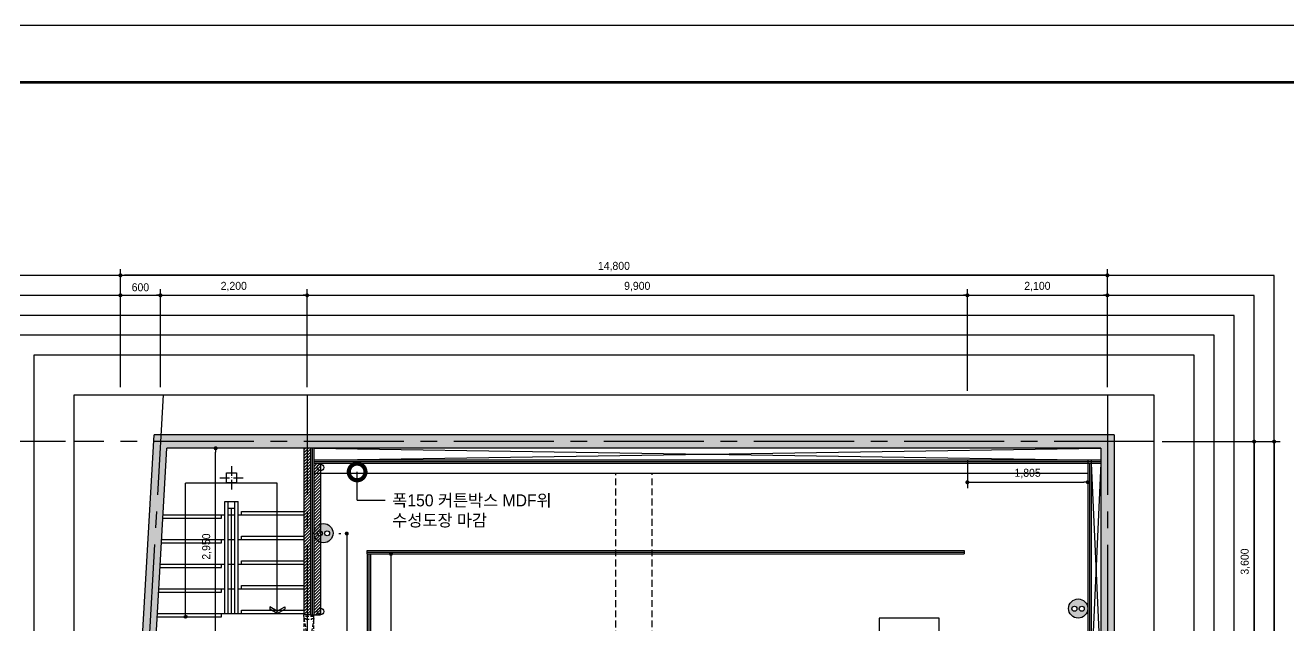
# Model space of a CAD drawing. Header units: millimetres. Extents: x -224448 to 1592092, y -164641 to 319001.
# Drawn here: x -47252 to -28306, y 160940 to 169950 of the extents above; entities that cross this region are included whole.
import ezdxf

# ---------------------------------------------------------------- set-up
doc = ezdxf.new("R2010")
doc.units = ezdxf.units.MM
for name, pattern in [('CENTER2', [1.125, 0.75, -0.125, 0.125, -0.125]), ('HIDDEN', [9.525, 6.35, -3.175]), ('HIDDENX2', [19.05, 12.7, -6.35])]:
    doc.linetypes.add(name, pattern=pattern)
doc.layers.get('Defpoints').update_dxf_attribs({"color": 35})
for name, color, linetype in [('ARREA', 1, 'Continuous'), ('DIM', 3, 'Continuous'), ('I-LIGHT', 1, 'Continuous'), ('I-SYM', 4, 'Continuous'), ('I-TEXT', 7, 'Continuous'), ('I_CON', 2, 'Continuous'), ('I_FORMAT', 7, 'Continuous'), ('I_FUR', 6, 'Continuous'), ('I_HAT', 8, 'Continuous'), ('I_WALL', 3, 'Continuous')]:
    doc.layers.add(name, color=color, linetype=linetype)
doc.styles.add('IABU-글꼴스타일', font='')
doc.styles.add('NTOP', font='Dotum.ttf')
doc.styles.get('IABU-글꼴스타일').set_extended_font_data('HY울릉도L')
doc.linetypes.add('BATTING', pattern='A,0.00254,-2.54,[134,ltypeshp.shx,S=2.54,R=0,X=-2.54,Y=0],-5.08,[134,ltypeshp.shx,S=2.54,R=180,X=2.54,Y=0],-2.54', length=10.16254)
doc.dimstyles.new('IABC-100 (SUB)', dxfattribs={"dimscale": 60, "dimtxt": 2, "dimasz": 1, "dimexe": 1.5, "dimexo": 2, "dimgap": 1, "dimtad": 1, "dimdec": 0, "dimdsep": 46, "dimlunit": 6, "dimtxsty": 'IABU-글꼴스타일', "dimblk": '1234_Dot', "dimcen": 1, "dimclrd": 4, "dimclre": 4, "dimclrt": 7, "dimadec": 0, "dimazin": 0, "dimtfac": 1, "dimtdec": 0, "dimtix": 1, "dimtmove": 2, "dimatfit": 3, "dimldrblk": '1234_Dot', "dimfxl": 2, "dimtolj": 1, "dimtzin": 0, "dimarcsym": 0})

# ---------------------------------------------------------------- blocks, each defined once
blk = doc.blocks.new('1234_Dot')
at = {"color": 0, "linetype": 'ByBlock', "lineweight": -2}
blk.add_line((-0.5, 0), (-1, 0), dxfattribs=at)
at = {"color": 0, "linetype": 'ByBlock', "const_width": 0.5}
blk.add_lwpolyline([(-0.25, 0, 1), (0.25, 0, 1)], format="xyb", close=True, dxfattribs=at)
blk = doc.blocks.new('*D826')
at = {"layer": 'Defpoints', "color": 0, "ltscale": 50, "transparency": 16777216}
for p in [(-45225, 165898), (-45825, 164398), (-45225, 164398)]:
    blk.add_point(p, dxfattribs=at)
at = {"layer": 'DIM', "color": 4, "lineweight": -2, "ltscale": 50, "transparency": 16777216}
for p, q in [((-45825, 164518), (-45825, 165988)), ((-45225, 164518), (-45225, 165988)), ((-45765, 165898), (-45285, 165898))]:
    blk.add_line(p, q, dxfattribs=at)
at = {"layer": 'DIM', "color": 4, "lineweight": -2, "ltscale": 50, "transparency": 16777216, "xscale": 60, "yscale": 60, "zscale": 60, "rotation": 180}
blk.add_blockref('1234_Dot', (-45825, 165898), dxfattribs=at)
at = {"layer": 'DIM', "color": 4, "lineweight": -2, "ltscale": 50, "transparency": 16777216, "xscale": 60, "yscale": 60, "zscale": 60}
blk.add_blockref('1234_Dot', (-45225, 165898), dxfattribs=at)
at = {"layer": 'DIM', "color": 7, "ltscale": 50, "transparency": 16777216, "insert": (-45525, 166018), "char_height": 120, "attachment_point": 5, "style": 'IABU-글꼴스타일'}
blk.add_mtext('\\A1;600', dxfattribs=at)
blk = doc.blocks.new('*D827')
at = {"layer": 'Defpoints', "color": 0, "ltscale": 50, "transparency": 16777216}
for p in [(-43025, 165898), (-45225, 164398), (-43025, 164398)]:
    blk.add_point(p, dxfattribs=at)
at = {"layer": 'DIM', "color": 4, "lineweight": -2, "ltscale": 50, "transparency": 16777216}
for p, q in [((-45225, 164518), (-45225, 165988)), ((-43025, 164518), (-43025, 165988)), ((-45165, 165898), (-43085, 165898))]:
    blk.add_line(p, q, dxfattribs=at)
at = {"layer": 'DIM', "color": 4, "lineweight": -2, "ltscale": 50, "transparency": 16777216, "xscale": 60, "yscale": 60, "zscale": 60, "rotation": 180}
blk.add_blockref('1234_Dot', (-45225, 165898), dxfattribs=at)
at = {"layer": 'DIM', "color": 4, "lineweight": -2, "ltscale": 50, "transparency": 16777216, "xscale": 60, "yscale": 60, "zscale": 60}
blk.add_blockref('1234_Dot', (-43025, 165898), dxfattribs=at)
at = {"layer": 'DIM', "color": 7, "ltscale": 50, "transparency": 16777216, "insert": (-44125, 166029), "char_height": 120, "attachment_point": 5, "style": 'IABU-글꼴스타일'}
blk.add_mtext('\\A1;2,200', dxfattribs=at)
blk = doc.blocks.new('*D828')
at = {"layer": 'Defpoints', "color": 0, "ltscale": 50, "transparency": 16777216}
for p in [(-33125, 165898), (-43025, 164398), (-33125, 164346)]:
    blk.add_point(p, dxfattribs=at)
at = {"layer": 'DIM', "color": 4, "lineweight": -2, "ltscale": 50, "transparency": 16777216}
for p, q in [((-43025, 164518), (-43025, 165988)), ((-33125, 164466), (-33125, 165988)), ((-42965, 165898), (-33185, 165898))]:
    blk.add_line(p, q, dxfattribs=at)
at = {"layer": 'DIM', "color": 4, "lineweight": -2, "ltscale": 50, "transparency": 16777216, "xscale": 60, "yscale": 60, "zscale": 60, "rotation": 180}
blk.add_blockref('1234_Dot', (-43025, 165898), dxfattribs=at)
at = {"layer": 'DIM', "color": 4, "lineweight": -2, "ltscale": 50, "transparency": 16777216, "xscale": 60, "yscale": 60, "zscale": 60}
blk.add_blockref('1234_Dot', (-33125, 165898), dxfattribs=at)
at = {"layer": 'DIM', "color": 7, "ltscale": 50, "transparency": 16777216, "insert": (-38075, 166029), "char_height": 120, "attachment_point": 5, "style": 'IABU-글꼴스타일'}
blk.add_mtext('\\A1;9,900', dxfattribs=at)
blk = doc.blocks.new('*D829')
at = {"layer": 'Defpoints', "color": 0, "ltscale": 50, "transparency": 16777216}
for p in [(-31025, 165898), (-33125, 164398), (-31025, 164398)]:
    blk.add_point(p, dxfattribs=at)
at = {"layer": 'DIM', "color": 4, "lineweight": -2, "ltscale": 50, "transparency": 16777216}
for p, q in [((-33125, 164518), (-33125, 165988)), ((-31025, 164518), (-31025, 165988)), ((-33065, 165898), (-31085, 165898))]:
    blk.add_line(p, q, dxfattribs=at)
at = {"layer": 'DIM', "color": 4, "lineweight": -2, "ltscale": 50, "transparency": 16777216, "xscale": 60, "yscale": 60, "zscale": 60, "rotation": 180}
blk.add_blockref('1234_Dot', (-33125, 165898), dxfattribs=at)
at = {"layer": 'DIM', "color": 4, "lineweight": -2, "ltscale": 50, "transparency": 16777216, "xscale": 60, "yscale": 60, "zscale": 60}
blk.add_blockref('1234_Dot', (-31025, 165898), dxfattribs=at)
at = {"layer": 'DIM', "color": 7, "ltscale": 50, "transparency": 16777216, "insert": (-32075, 166029), "char_height": 120, "attachment_point": 5, "style": 'IABU-글꼴스타일'}
blk.add_mtext('\\A1;2,100', dxfattribs=at)
blk = doc.blocks.new('*D844')
at = {"layer": 'Defpoints', "color": 0, "ltscale": 50, "transparency": 16777216}
for p in [(-45825, 166198), (-45825, 164398), (-31025, 164403)]:
    blk.add_point(p, dxfattribs=at)
at = {"layer": 'DIM', "color": 4, "lineweight": -2, "ltscale": 50, "transparency": 16777216}
for p, q in [((-45825, 164518), (-45825, 166288)), ((-31085, 166198), (-45765, 166198)), ((-31025, 164523), (-31025, 166288))]:
    blk.add_line(p, q, dxfattribs=at)
at = {"layer": 'DIM', "color": 4, "lineweight": -2, "ltscale": 50, "transparency": 16777216, "xscale": 60, "yscale": 60, "zscale": 60, "rotation": 180}
blk.add_blockref('1234_Dot', (-45825, 166198), dxfattribs=at)
at = {"layer": 'DIM', "color": 4, "lineweight": -2, "ltscale": 50, "transparency": 16777216, "xscale": 60, "yscale": 60, "zscale": 60}
blk.add_blockref('1234_Dot', (-31025, 166198), dxfattribs=at)
at = {"layer": 'DIM', "color": 7, "ltscale": 50, "transparency": 16777216, "insert": (-38425, 166329), "char_height": 120, "attachment_point": 5, "style": 'IABU-글꼴스타일'}
blk.add_mtext('\\A1;14,800', dxfattribs=at)
blk = doc.blocks.new('*D845')
at = {"layer": 'Defpoints', "color": 0, "ltscale": 50, "transparency": 16777216}
for p in [(-30325, 163703), (-30325, 153203), (-28525, 153203)]:
    blk.add_point(p, dxfattribs=at)
at = {"layer": 'DIM', "color": 4, "lineweight": -2, "ltscale": 50, "transparency": 16777216}
for p, q in [((-30205, 163703), (-28435, 163703)), ((-28525, 163643), (-28525, 153263)), ((-30205, 153203), (-28435, 153203))]:
    blk.add_line(p, q, dxfattribs=at)
at = {"layer": 'DIM', "color": 4, "lineweight": -2, "ltscale": 50, "transparency": 16777216, "xscale": 60, "yscale": 60, "zscale": 60}
for p, rotation in [((-28525, 163703), 90), ((-28525, 153203), 270)]:
    blk.add_blockref('1234_Dot', p, dxfattribs=dict(at, rotation=rotation))
at = {"layer": 'DIM', "color": 7, "ltscale": 50, "transparency": 16777216, "insert": (-28656, 158453), "char_height": 120, "attachment_point": 5, "rotation": 90, "style": 'IABU-글꼴스타일'}
blk.add_mtext('\\A1;10,500', dxfattribs=at)
blk = doc.blocks.new('*D846')
at = {"layer": 'Defpoints', "color": 0, "ltscale": 50, "transparency": 16777216}
for p in [(-30325, 163703), (-30325, 160103), (-28825, 160103)]:
    blk.add_point(p, dxfattribs=at)
at = {"layer": 'DIM', "color": 4, "lineweight": -2, "ltscale": 50, "transparency": 16777216}
for p, q in [((-30205, 163703), (-28735, 163703)), ((-28825, 163643), (-28825, 160163)), ((-30205, 160103), (-28735, 160103))]:
    blk.add_line(p, q, dxfattribs=at)
at = {"layer": 'DIM', "color": 4, "lineweight": -2, "ltscale": 50, "transparency": 16777216, "xscale": 60, "yscale": 60, "zscale": 60}
for p, rotation in [((-28825, 163703), 90), ((-28825, 160103), 270)]:
    blk.add_blockref('1234_Dot', p, dxfattribs=dict(at, rotation=rotation))
at = {"layer": 'DIM', "color": 7, "ltscale": 50, "transparency": 16777216, "insert": (-28956, 161903), "char_height": 120, "attachment_point": 5, "rotation": 90, "style": 'IABU-글꼴스타일'}
blk.add_mtext('\\A1;3,600', dxfattribs=at)
blk = doc.blocks.new('*D850')
at = {"layer": 'Defpoints', "color": 0, "ltscale": 50, "transparency": 16777216}
for p in [(-48026, 163703), (-46526, 163703), (-46526, 160103)]:
    blk.add_point(p, dxfattribs=at)
at = {"layer": 'DIM', "color": 4, "lineweight": -2, "ltscale": 50, "transparency": 16777216}
for p, q in [((-46646, 163703), (-48116, 163703)), ((-48026, 160163), (-48026, 163643)), ((-46646, 160103), (-48116, 160103))]:
    blk.add_line(p, q, dxfattribs=at)
at = {"layer": 'DIM', "color": 4, "lineweight": -2, "ltscale": 50, "transparency": 16777216, "xscale": 60, "yscale": 60, "zscale": 60}
for p, rotation in [((-48026, 163703), 90), ((-48026, 160103), 270)]:
    blk.add_blockref('1234_Dot', p, dxfattribs=dict(at, rotation=rotation))
at = {"layer": 'DIM', "color": 7, "ltscale": 50, "transparency": 16777216, "insert": (-48157, 161903), "char_height": 120, "attachment_point": 5, "rotation": 90, "style": 'IABU-글꼴스타일'}
blk.add_mtext('\\A1;3,600', dxfattribs=at)
blk = doc.blocks.new('*D851')
at = {"layer": 'Defpoints', "color": 0, "ltscale": 50, "transparency": 16777216}
for p in [(-46526, 163703), (-48326, 153203), (-46526, 153203)]:
    blk.add_point(p, dxfattribs=at)
at = {"layer": 'DIM', "color": 4, "lineweight": -2, "ltscale": 50, "transparency": 16777216}
for p, q in [((-46646, 163703), (-48416, 163703)), ((-48326, 163643), (-48326, 153263)), ((-46646, 153203), (-48416, 153203))]:
    blk.add_line(p, q, dxfattribs=at)
at = {"layer": 'DIM', "color": 4, "lineweight": -2, "ltscale": 50, "transparency": 16777216, "xscale": 60, "yscale": 60, "zscale": 60}
for p, rotation in [((-48326, 163703), 90), ((-48326, 153203), 270)]:
    blk.add_blockref('1234_Dot', p, dxfattribs=dict(at, rotation=rotation))
at = {"layer": 'DIM', "color": 7, "ltscale": 50, "transparency": 16777216, "insert": (-48457, 158453), "char_height": 120, "attachment_point": 5, "rotation": 90, "style": 'IABU-글꼴스타일'}
blk.add_mtext('\\A1;10,500', dxfattribs=at)
blk = doc.blocks.new('J851')
at = {"layer": 'I_FUR', "color": 8, "linetype": 'HIDDEN', "ltscale": 8}
for p, q in [((59305, 51306), (59305, 51456)), ((59305, 51456), (59335, 51456)), ((60175, 51456), (59335, 51456)), ((59335, 51456), (59335, 51426)), ((60175, 51306), (59335, 51456)), ((60175, 51456), (59335, 51306)), ((59335, 51426), (59345, 51426)), ((59345, 51426), (59345, 51336)), ((60175, 51426), (60165, 51426)), ((60165, 51426), (60165, 51336)), ((60205, 51456), (60175, 51456)), ((60175, 51456), (60175, 51426)), ((60205, 51306), (60205, 51456)), ((59335, 51306), (59305, 51306)), ((59305, 51306), (59305, 51306)), ((59345, 51336), (59335, 51336)), ((59335, 51336), (59335, 51306)), ((59335, 51306), (60175, 51306)), ((60165, 51336), (60175, 51336)), ((60175, 51336), (60175, 51306)), ((60175, 51306), (60205, 51306)), ((60205, 51306), (60205, 51306))]:
    blk.add_line(p, q, dxfattribs=at)
blk = doc.blocks.new('콘센트')
at = {"ltscale": 50}
h = blk.add_hatch(color=150, dxfattribs=at)
h.dxf.hatch_style = 1
edge = h.paths.add_edge_path()
edge.add_arc((-34286, -6087), 100, 0, 360)
edge = h.paths.add_edge_path(flags=16)
edge.add_arc((-34248, -6089), 26, 0, 360)
edge = h.paths.add_edge_path(flags=16)
edge.add_arc((-34325, -6089), 26, 0, 360)
at = {"color": 150, "ltscale": 50}
for centre, radius in [((-34286, -6087), 100), ((-34325, -6089), 26), ((-34248, -6089), 26)]:
    blk.add_circle(centre, radius, dxfattribs=at)
blk = doc.blocks.new('*D837')
at = {"layer": 'Defpoints', "color": 0, "ltscale": 50, "transparency": 16777216}
for p in [(-42431, 162323), (-42637, 158123), (-42431, 158123)]:
    blk.add_point(p, dxfattribs=at)
at = {"layer": 'DIM', "color": 4, "lineweight": -2, "ltscale": 50, "transparency": 16777216}
for p, q in [((-42551, 162323), (-42521, 162323)), ((-42431, 162263), (-42431, 158183)), ((-42517, 158123), (-42341, 158123))]:
    blk.add_line(p, q, dxfattribs=at)
at = {"layer": 'DIM', "color": 4, "lineweight": -2, "ltscale": 50, "transparency": 16777216, "xscale": 60, "yscale": 60, "zscale": 60}
for p, rotation in [((-42431, 162323), 90), ((-42431, 158123), 270)]:
    blk.add_blockref('1234_Dot', p, dxfattribs=dict(at, rotation=rotation))
at = {"layer": 'DIM', "color": 7, "ltscale": 50, "transparency": 16777216, "insert": (-42562, 160223), "char_height": 120, "attachment_point": 5, "rotation": 90, "style": 'IABU-글꼴스타일'}
blk.add_mtext('\\A1;4,200', dxfattribs=at)
blk = doc.blocks.new('*D856')
at = {"layer": 'Defpoints', "color": 0, "ltscale": 50, "transparency": 16777216}
for p in [(-44397, 163603), (-44161, 163603), (-44161, 160653)]:
    blk.add_point(p, dxfattribs=at)
at = {"layer": 'DIM', "color": 4, "lineweight": -2, "ltscale": 50, "transparency": 16777216}
for p, q in [((-44281, 163603), (-44487, 163603)), ((-44397, 160713), (-44397, 163543)), ((-44281, 160653), (-44487, 160653))]:
    blk.add_line(p, q, dxfattribs=at)
at = {"layer": 'DIM', "color": 4, "lineweight": -2, "ltscale": 50, "transparency": 16777216, "xscale": 60, "yscale": 60, "zscale": 60}
for p, rotation in [((-44397, 163603), 90), ((-44397, 160653), 270)]:
    blk.add_blockref('1234_Dot', p, dxfattribs=dict(at, rotation=rotation))
at = {"layer": 'DIM', "color": 7, "ltscale": 50, "transparency": 16777216, "insert": (-44528, 162128), "char_height": 120, "attachment_point": 5, "rotation": 90, "style": 'IABU-글꼴스타일'}
blk.add_mtext('\\A1;2,950', dxfattribs=at)
blk = doc.blocks.new('*D861')
at = {"layer": 'Defpoints', "color": 0, "ltscale": 50, "transparency": 16777216}
for p in [(-33125, 163543), (-31320, 163414), (-31320, 163093)]:
    blk.add_point(p, dxfattribs=at)
at = {"layer": 'DIM', "color": 4, "lineweight": -2, "ltscale": 50, "transparency": 16777216}
for p, q in [((-33125, 163423), (-33125, 163003)), ((-31320, 163294), (-31320, 163003)), ((-33065, 163093), (-31380, 163093))]:
    blk.add_line(p, q, dxfattribs=at)
at = {"layer": 'DIM', "color": 4, "lineweight": -2, "ltscale": 50, "transparency": 16777216, "xscale": 60, "yscale": 60, "zscale": 60, "rotation": 180}
blk.add_blockref('1234_Dot', (-33125, 163093), dxfattribs=at)
at = {"layer": 'DIM', "color": 4, "lineweight": -2, "ltscale": 50, "transparency": 16777216, "xscale": 60, "yscale": 60, "zscale": 60}
blk.add_blockref('1234_Dot', (-31320, 163093), dxfattribs=at)
at = {"layer": 'DIM', "color": 7, "ltscale": 50, "transparency": 16777216, "insert": (-32222, 163224), "char_height": 120, "attachment_point": 5, "style": 'IABU-글꼴스타일'}
blk.add_mtext('\\A1;1,805', dxfattribs=at)
blk = doc.blocks.new('_DotSmall')
at = {"color": 0, "linetype": 'ByBlock', "const_width": 0.5}
blk.add_lwpolyline([(-0.0625, 0, 1), (0.0625, 0, 1)], format="xyb", close=True, dxfattribs=at)
blk = doc.blocks.new('j855')
at = {"layer": 'I-LIGHT'}
for p, q in [((96560, 140397), (96705, 140397)), ((96735, 140572), (96735, 140427)), ((96735, 140398), (96735, 140396)), ((96765, 140397), (96910, 140397)), ((96735, 140367), (96735, 140222))]:
    blk.add_line(p, q, dxfattribs=at)
at = {"layer": 'I-LIGHT', "ltscale": 50}
blk.add_lwpolyline([(96660, 140472), (96810, 140472), (96810, 140322), (96660, 140322)], close=True, dxfattribs=at)
at = {"layer": 'I-LIGHT'}
blk.add_lwpolyline([(96736, 140397), (96735, 140397), (96734, 140397)], dxfattribs=at)
blk = doc.blocks.new('*D862')
at = {"layer": 'Defpoints', "color": 0, "ltscale": 50, "transparency": 16777216}
for p in [(-42075, 162018), (-42075, 157328), (-41768, 157328)]:
    blk.add_point(p, dxfattribs=at)
at = {"layer": 'DIM', "color": 4, "lineweight": -2, "ltscale": 50, "transparency": 16777216}
for p, q in [((-41955, 162018), (-41678, 162018)), ((-41768, 161958), (-41768, 157388)), ((-41955, 157328), (-41678, 157328))]:
    blk.add_line(p, q, dxfattribs=at)
at = {"layer": 'DIM', "color": 4, "lineweight": -2, "ltscale": 50, "transparency": 16777216, "xscale": 60, "yscale": 60, "zscale": 60}
for p, rotation in [((-41768, 162018), 90), ((-41768, 157328), 270)]:
    blk.add_blockref('1234_Dot', p, dxfattribs=dict(at, rotation=rotation))
at = {"layer": 'DIM', "color": 7, "ltscale": 50, "transparency": 16777216, "insert": (-41899, 159673), "char_height": 120, "attachment_point": 5, "rotation": 90, "style": 'IABU-글꼴스타일'}
blk.add_mtext('\\A1;4,690', dxfattribs=at)

msp = doc.modelspace()

# ---------------------------------------------------------------- hatches: boundary and pattern name
at = {"layer": 'I_HAT', "true_color": 0x000000}
h = msp.add_hatch(color=18, dxfattribs=at)
h.dxf.hatch_style = 1
h.paths.add_polyline_path([(-30924.535, 163803.458), (-45318.984, 163803.458), (-45930.412, 153103.458), (-30924.535, 153103.458)])
h.paths.add_polyline_path([(-31124.535, 163603.458), (-31124.535, 153303.458), (-45718.657, 153303.458), (-45130.086, 163603.458)], flags=16)
h.paths.add_polyline_path([(-43472.035, 163080.535), (-43472.035, 162654.556), (-43074.535, 162654.556), (-43074.535, 161103.458), (-42974.535, 161103.458), (-42949.535, 161103.458), (-42949.535, 163578.458), (-31149.535, 163578.458), (-31149.535, 160153.458), (-31174.535, 160153.458), (-31174.535, 163553.458), (-42924.535, 163553.458), (-42924.535, 161103.458), (-42974.535, 161103.458), (-43074.535, 161103.458), (-43074.535, 161124.556), (-44059.535, 161124.556), (-44259.535, 161124.556), (-44309.535, 161124.556), (-44309.535, 161074.556), (-44823.799, 161074.556, -1), (-44870.27, 161074.556, -0.414213562), (-44847.035, 161097.791), (-44847.035, 163080.535)], flags=0)
h.paths.add_polyline_path([(-44059.535, 162804.556), (-44059.535, 161864.556), (-44009.535, 161864.556), (-44009.535, 161914.556), (-43472.035, 161914.556), (-43472.035, 161174.556), (-43445.432, 161174.556), (-43357.757, 161225.175), (-43357.757, 161190.534), (-43472.035, 161124.556), (-43586.312, 161190.534), (-43586.312, 161225.175), (-43498.637, 161174.556), (-43472.035, 161174.556), (-43472.035, 161494.556), (-44059.535, 161494.556), (-44059.535, 162804.556), (-44109.535, 162804.556), (-44109.535, 161494.556), (-44209.535, 161494.556), (-44209.535, 162804.556)], flags=0)
h.paths.add_polyline_path([(-42974.535, 160203.458), (-42924.535, 160203.458), (-42924.535, 155803.458), (-42974.535, 155803.458)], flags=0)
h.paths.add_polyline_path([(-43074.535, 160053.458), (-43074.535, 153303.458), (-45332.943, 160053.458)], flags=0)
h.paths.add_polyline_path([(-33074.535, 158973.458), (-32582.671, 158973.458, -1), (-32536.2, 158973.458), (-32074.535, 158973.458), (-32074.535, 157153.458), (-32074.535, 157053.458), (-33074.535, 157053.458), (-32099.535, 155178.458), (-33074.535, 153303.458), (-33074.535, 157053.458), (-32074.535, 157053.458), (-32074.535, 157153.458), (-32124.535, 157153.458), (-33074.535, 157153.458)], flags=0)
h.paths.add_polyline_path([(-32124.535, 158703.458), (-32124.535, 157353.458), (-32174.535, 157353.458), (-32174.535, 157303.458), (-33006.936, 157303.458), (-33006.936, 157353.458), (-32559.436, 157353.458), (-32673.713, 157419.436), (-32673.713, 157454.077), (-32559.436, 157388.099), (-32559.436, 157573.458), (-33006.936, 157573.458), (-33006.936, 157623.458), (-32559.436, 157623.458), (-32559.436, 157843.458), (-33006.936, 157843.458), (-33006.936, 157893.458), (-32559.436, 157893.458), (-32559.436, 158113.458), (-33006.936, 158113.458), (-33006.936, 158163.458), (-32559.436, 158163.458), (-32559.436, 158383.458), (-33006.936, 158383.458), (-33006.936, 158433.458), (-32559.436, 158433.458), (-32559.436, 158653.458), (-33006.936, 158653.458), (-33006.936, 158703.458)], flags=0)
at = {"layer": 'I_HAT'}
h = msp.add_hatch(dxfattribs=at)
h.set_pattern_fill('ANSI31', color=256, scale=10)
h.set_pattern_definition([(45, (29872.41, 109636.475), (-22.45064, 22.45064), [])])
h.paths.add_polyline_path([(-42974.535, 163603.458), (-43074.535, 163603.458), (-43074.535, 161103.458), (-42974.535, 161103.458)])
at = {"layer": 'I_HAT', "transparency": 33554687}
h = msp.add_hatch(dxfattribs=at)
h.set_pattern_fill('ANSI31', color=256, scale=10)
h.set_pattern_definition([(45, (33680.907, 383.305), (-22.4506403, 22.4506403), [])])
h.paths.add_polyline_path([(-42824.535, 163373.458), (-42924.535, 163373.458), (-42924.535, 161103.458), (-42824.535, 161103.458)])
at = {"layer": 'I_HAT'}
h = msp.add_hatch(dxfattribs=at)
h.set_pattern_fill('ANSI31', color=256, scale=10)
h.set_pattern_definition([(45, (33680.907, 10549.89), (-22.4506403, 22.4506403), [])])
h.paths.add_polyline_path([(-43024.535, 160103.458), (-45330.086, 160103.458), (-45332.943, 160053.458), (-43074.535, 160053.458), (-43074.535, 155753.458), (-43024.535, 155753.458)])
h.paths.add_polyline_path([(-42974.535, 160103.458), (-43024.535, 160103.458), (-43024.535, 155753.458), (-42924.535, 155753.458), (-42924.535, 155803.458), (-42974.535, 155803.458)])
h.paths.add_polyline_path([(-43024.535, 160153.458), (-43074.535, 160153.458), (-45327.229, 160153.458), (-45330.086, 160103.458), (-43024.535, 160103.458)])
h.paths.add_polyline_path([(-42974.535, 160153.458), (-43024.535, 160153.458), (-43024.535, 160103.458), (-42974.535, 160103.458)])
h.paths.add_polyline_path([(-42974.535, 155703.458), (-42924.535, 155703.458), (-42924.535, 155753.458), (-43024.535, 155753.458), (-43024.535, 153303.458), (-42974.535, 153303.458)])
h.paths.add_polyline_path([(-43024.535, 155753.458), (-43074.535, 155753.458), (-43074.535, 153303.458), (-43024.535, 153303.458)])
h.paths.add_polyline_path([(-35774.513, 153728.872), (-35234.513, 153728.872), (-35234.513, 153931.729), (-35774.513, 153931.729)], flags=9)
h.paths.add_polyline_path([(-37934.85, 154941.485), (-37291.719, 154941.485), (-37291.719, 155188.77), (-37934.85, 155188.77)], flags=9)
h.paths.add_polyline_path([(-37846.394, 158991.231), (-37096.075, 158991.231), (-37096.075, 159279.731), (-37846.394, 159279.731)], flags=9)
h.paths.add_polyline_path([(-39612.603, 157630.602), (-37198.115, 157630.602), (-37198.115, 157928.72), (-39612.603, 157928.72)], flags=9)
h.paths.add_polyline_path([(-39586.159, 157888.152), (-37048.323, 157888.152), (-37048.323, 158177.752), (-39586.159, 158177.752)], flags=9)
h.paths.add_polyline_path([(-39633.6, 158121.984), (-38624.628, 158121.984), (-38624.628, 158420.102), (-39633.6, 158420.102)], flags=9)
h.paths.add_polyline_path([(-39600.381, 158319.984), (-34544.583, 158319.984), (-34544.583, 158618.102), (-39600.381, 158618.102)], flags=9)
h.paths.add_polyline_path([(-32190.18, 154871.285), (-31548.633, 154871.285), (-31548.633, 155159.785), (-32190.18, 155159.785)], flags=9)
h.paths.add_polyline_path([(-32767.574, 154560.797), (-31576.762, 154560.797), (-31576.762, 154933.5), (-32767.574, 154933.5)], flags=9)
h.paths.add_polyline_path([(-41811.35, 162149.497), (-39602.968, 162149.497), (-39602.968, 163010.287), (-41811.35, 163010.287)], flags=9)
h.paths.add_polyline_path([(-38321.401, 154602.99), (-37675.995, 154602.99), (-37675.995, 154975.693), (-38321.401, 154975.693)], flags=9)
h.paths.add_polyline_path([(-38869.733, 158676.484), (-37133.515, 158676.484), (-37133.515, 159049.187), (-38869.733, 159049.187)], flags=9)

# ---------------------------------------------------------------- linework, layer by layer
at = {"color": 9}
for p, q in [((-42924.535, 163423.458), (-31124.535, 163603.458)), ((-42924.535, 163603.458), (-31124.535, 163423.458)), ((-31124.535, 163373.458), (-31269.926, 160153.458)), ((-31269.926, 163373.458), (-31124.535, 160153.458))]:
    msp.add_line(p, q, dxfattribs=at)
at = {"layer": 'ARREA', "color": 1, "linetype": 'CENTER2', "ltscale": 2000}
for p, q in [((-45184.535, 164403.458), (-45864.535, 152503.458)), ((-43024.535, 164403.458), (-43024.535, 152503.458)), ((-31024.535, 164403.458), (-31024.535, 152503.458)), ((-30324.535, 163703.458), (-46525.677, 163703.458))]:
    msp.add_line(p, q, dxfattribs=at)
at = {"layer": 'Defpoints'}
for points in [[(-53740, 169950.153), (-20140, 169950.153), (-20140, 146190.153), (-53740, 146190.153)], [(-28524.535, 166197.525), (-48325.677, 166197.525), (-48325.677, 150703.458), (-28524.535, 150703.458)], [(-28824.535, 165897.525), (-48025.677, 165897.525), (-48025.677, 151003.458), (-28824.535, 151003.458)], [(-29124.535, 165597.525), (-47725.677, 165597.525), (-47725.677, 151303.458), (-29124.535, 151303.458)], [(-29424.535, 165297.525), (-47425.677, 165297.525), (-47425.677, 151603.458), (-29424.535, 151603.458)], [(-29724.535, 164997.525), (-47125.677, 164997.525), (-47125.677, 151903.458), (-29724.535, 151903.458)], [(-30324.535, 164397.525), (-46525.677, 164397.525), (-46525.677, 152503.458), (-30324.535, 152503.458)]]:
    msp.add_lwpolyline(points, close=True, dxfattribs=at)
at = {"layer": 'I-LIGHT', "color": 6, "ltscale": 50}
for p, q in [((-42124.535, 162018.458), (-42124.535, 162068.458)), ((-42124.535, 162068.458), (-33174.535, 162068.458)), ((-42124.535, 162018.458), (-33174.535, 162018.458)), ((-42124.535, 162018.458), (-42124.535, 157328.458)), ((-42074.535, 162018.458), (-42074.535, 157328.458)), ((-33174.535, 162068.458), (-33174.535, 162018.458))]:
    msp.add_line(p, q, dxfattribs=at)
msp.add_lwpolyline([(-33545.718, 161055.981), (-34445.718, 161055.981), (-34445.718, 160155.981), (-33545.718, 160155.981)], close=True, dxfattribs=at)
at = {"layer": 'I-SYM', "color": 8, "linetype": 'Continuous', "ltscale": 0.5}
for q in [(-42275.615, 163247.782), (-41853.379, 162826.009)]:
    msp.add_line((-42275.615, 162826.009), q, dxfattribs=at)
at = {"layer": 'I_CON'}
for p, q in [((-45930.412, 153103.458), (-45318.984, 163803.458)), ((-30924.535, 163803.458), (-45318.984, 163803.458)), ((-30924.535, 163803.458), (-30924.535, 153103.458)), ((-45718.657, 153303.458), (-45130.086, 163603.458)), ((-31124.535, 163603.458), (-45130.086, 163603.458)), ((-31124.535, 163603.458), (-31124.535, 153303.458))]:
    msp.add_line(p, q, dxfattribs=at)
at = {"layer": 'I_FORMAT', "const_width": 40.174}
msp.add_lwpolyline([(-24152.025, 147045.353), (-52860, 147045.353), (-52860, 169094.953), (-24152.025, 169094.953)], dxfattribs=at)
at = {"layer": 'I_FUR', "color": 8, "linetype": 'BATTING', "ltscale": 2.4}
for p, q in [((-42949.535, 163603.458), (-42949.535, 161103.458)), ((-31124.535, 163398.458), (-42924.535, 163398.458)), ((-31294.926, 163373.458), (-31294.926, 160153.458))]:
    msp.add_line(p, q, dxfattribs=at)
at = {"layer": 'I_FUR'}
msp.add_line((-42824.535, 163262.912), (-42824.535, 161203.458), dxfattribs=at)
at = {"layer": 'I_FUR', "color": 8, "linetype": 'HIDDENX2', "ltscale": 8}
for p, q in [((-38394.535, 160153.458), (-38394.535, 163223.458)), ((-37853.06, 160154.597, 0), (-37853.06, 163223.458))]:
    msp.add_line(p, q, dxfattribs=at)
at = {"layer": 'I_FUR'}
for centre in [(-42824.535, 163312.912), (-42824.535, 161153.458)]:
    msp.add_circle(centre, 50, dxfattribs=at)
at = {"layer": 'I_HAT'}
for p, q in [((-44847.035, 161074.556), (-44847.035, 163080.535)), ((-43472.035, 163080.535), (-44847.035, 163080.535)), ((-43472.035, 161864.556), (-43472.035, 163080.535)), ((-44259.535, 161124.556), (-44259.535, 162804.556)), ((-44259.535, 162804.556), (-44059.535, 162804.556)), ((-44209.535, 161124.556), (-44209.535, 162804.556)), ((-44209.535, 162804.556), (-44109.535, 162804.556)), ((-44109.535, 161124.556), (-44109.535, 162804.556)), ((-44059.535, 161124.556), (-44059.535, 162804.556)), ((-45190.023, 162554.556), (-44309.535, 162554.556)), ((-45187.166, 162604.556), (-44259.535, 162604.556)), ((-44309.535, 162554.556), (-44309.535, 162604.556)), ((-44209.535, 162704.556), (-44109.535, 162704.556)), ((-44209.535, 162604.556), (-44109.535, 162604.556)), ((-44159.535, 161124.556), (-44159.535, 162704.556)), ((-44059.535, 162604.556), (-43074.535, 162604.556)), ((-44009.535, 162654.556), (-43074.535, 162654.556)), ((-44009.535, 162604.556), (-44009.535, 162654.556)), ((-45211.166, 162184.556), (-44309.535, 162184.556)), ((-45208.309, 162234.556), (-44259.535, 162234.556)), ((-44309.535, 162184.556), (-44309.535, 162234.556)), ((-44209.535, 162234.556), (-44109.535, 162234.556)), ((-44059.535, 162234.556), (-43074.535, 162234.556)), ((-44009.535, 162284.556), (-43074.535, 162284.556)), ((-44009.535, 162234.556), (-44009.535, 162284.556)), ((-43472.035, 161124.556), (-43472.035, 162021.133)), ((-42124.535, 162043.458), (-33174.535, 162043.458)), ((-42099.535, 162018.458), (-42099.535, 157328.458)), ((-45232.309, 161814.556), (-44309.535, 161814.556)), ((-45229.452, 161864.556), (-44259.535, 161864.556)), ((-44309.535, 161814.556), (-44309.535, 161864.556)), ((-44209.535, 161864.556), (-44109.535, 161864.556)), ((-44059.535, 161864.556), (-43074.535, 161864.556)), ((-44009.535, 161914.556), (-43074.535, 161914.556)), ((-44009.535, 161864.556), (-44009.535, 161914.556)), ((-45253.452, 161444.556), (-44309.535, 161444.556)), ((-45250.595, 161494.556), (-44259.535, 161494.556)), ((-44309.535, 161444.556), (-44309.535, 161494.556)), ((-44209.535, 161494.556), (-44109.535, 161494.556)), ((-44059.535, 161494.556), (-43074.535, 161494.556)), ((-44009.535, 161544.556), (-43074.535, 161544.556)), ((-44009.535, 161494.556), (-44009.535, 161544.556)), ((-43472.035, 161159.197), (-43586.312, 161225.175)), ((-43586.312, 161225.175), (-43586.312, 161190.534)), ((-43472.035, 161159.197), (-43357.757, 161225.175)), ((-43357.757, 161225.175), (-43357.757, 161190.534)), ((-45274.595, 161074.556), (-44309.535, 161074.556)), ((-45271.737, 161124.556), (-44259.535, 161124.556)), ((-44309.535, 161074.556), (-44309.535, 161124.556)), ((-44259.535, 161124.556), (-44059.535, 161124.556)), ((-44059.535, 161124.556), (-43074.535, 161124.556)), ((-44009.535, 161174.556), (-43074.535, 161174.556)), ((-44009.535, 161124.556), (-44009.535, 161174.556)), ((-43472.035, 161124.556), (-43586.312, 161190.534)), ((-43472.035, 161124.556), (-43357.757, 161190.534)), ((-43074.539, 161078.46), (-43074.539, 161103.458)), ((-42924.539, 161078.46), (-42924.539, 161103.458))]:
    msp.add_line(p, q, dxfattribs=at)
msp.add_circle((-44847.035, 161074.556), 23.235, dxfattribs=at)
at = {"layer": 'I_WALL'}
for p, q in [((-43074.535, 163603.458), (-43074.535, 161103.458)), ((-42974.535, 163603.458), (-42974.535, 161103.458)), ((-42924.535, 163603.458), (-42924.535, 161103.458)), ((-31124.535, 163423.458), (-42924.535, 163423.458)), ((-31124.535, 163373.458), (-42924.535, 163373.458)), ((-42824.535, 163373.458), (-42824.535, 161103.458)), ((-31319.926, 163423.458), (-31319.926, 160153.458)), ((-31269.926, 163423.458), (-31269.926, 160153.458)), ((-31319.926, 163223.458), (-42924.535, 163223.458)), ((-42974.535, 161103.458), (-43074.535, 161103.458)), ((-42974.535, 161103.458), (-42924.535, 161103.458)), ((-42974.535, 161103.458), (-42824.535, 161103.458))]:
    msp.add_line(p, q, dxfattribs=at)

# ---------------------------------------------------------------- block references
msp.add_blockref('j855', (-140894.87, 22764.667))
at = {"xscale": 1.44, "yscale": 1.44, "zscale": 1.44}
for p in [(6591.633, 171094.404), (17908.242, 169963.487)]:
    msp.add_blockref('콘센트', p, dxfattribs=at)
at = {"layer": 'I-SYM', "color": 8, "linetype": 'Continuous', "ltscale": 0.5, "xscale": 500, "yscale": 500, "zscale": 500, "rotation": 179.9999999999952}
msp.add_blockref('_DotSmall', (-42275.615, 163247.782), dxfattribs=at)
at = {"layer": 'I_HAT', "rotation": 90}
msp.add_blockref('J851', (8381.893, 100873.353), dxfattribs=at)

# ---------------------------------------------------------------- texts
at = {"layer": 'I-TEXT', "color": 0, "insert": (-41748.185, 162911.284), "char_height": 180, "width": 2444.92077, "attachment_point": 1, "style": 'NTOP'}
msp.add_mtext('폭150 커튼박스 MDF위 수성도장 마감 ', dxfattribs=at)

# ---------------------------------------------------------------- dimensions: what is measured, and where the dimension line sits
at = {"layer": 'DIM', "ltscale": 50}
for base, p1, p2, picture, middle in [((-45824.535, 166197.525), (-31024.535, 164403.458), (-45824.535, 164397.525), '*D844', (-38424.535, 166328.953)), ((-45224.535, 165897.525), (-45824.535, 164397.525), (-45224.535, 164397.525), '*D826', (-45524.535, 166017.525)), ((-43024.535, 165897.525), (-45224.535, 164397.525), (-43024.535, 164397.525), '*D827', (-44124.535, 166028.953)), ((-33124.535, 165897.525), (-43024.535, 164397.525), (-33124.535, 164346.36), '*D828', (-38074.535, 166028.953)), ((-31024.535, 165897.525), (-33124.535, 164397.525), (-31024.535, 164397.525), '*D829', (-32074.535, 166028.953)), ((-31319.926, 163092.67), (-33124.535, 163543.458), (-31319.926, 163413.841), '*D861', (-32222.23, 163224.099))]:
    dim = msp.add_linear_dim(base=base, p1=p1, p2=p2, dimstyle='IABC-100 (SUB)', dxfattribs=at)
    dim.commit()
    dim.dimension.update_dxf_attribs({"geometry": picture, "text_midpoint": middle})
for base, p1, p2, picture, middle in [((-48325.677, 153203.458), (-46525.677, 163703.458), (-46525.677, 153203.458), '*D851', (-48457.105, 158453.458)), ((-48025.677, 163703.458), (-46525.677, 160103.458), (-46525.677, 163703.458), '*D850', (-48157.105, 161903.458)), ((-28524.535, 153203.458), (-30324.535, 163703.458), (-30324.535, 153203.458), '*D845', (-28655.963, 158453.458)), ((-28824.535, 160103.458), (-30324.535, 163703.458), (-30324.535, 160103.458), '*D846', (-28955.963, 161903.458)), ((-44396.825, 163603.458), (-44160.532, 160653.46), (-44160.532, 163603.458), '*D856', (-44528.254, 162128.459)), ((-42430.724, 158123.209), (-42430.724, 162323.216), (-42636.535, 158123.209), '*D837', (-42562.153, 160223.212)), ((-41767.638, 157328.458), (-42074.535, 162018.458), (-42074.535, 157328.458), '*D862', (-41899.066, 159673.458))]:
    dim = msp.add_linear_dim(base=base, p1=p1, p2=p2, angle=90, dimstyle='IABC-100 (SUB)', dxfattribs=at)
    dim.commit()
    dim.dimension.update_dxf_attribs({"geometry": picture, "text_midpoint": middle})

doc.saveas('drawing.dxf')
